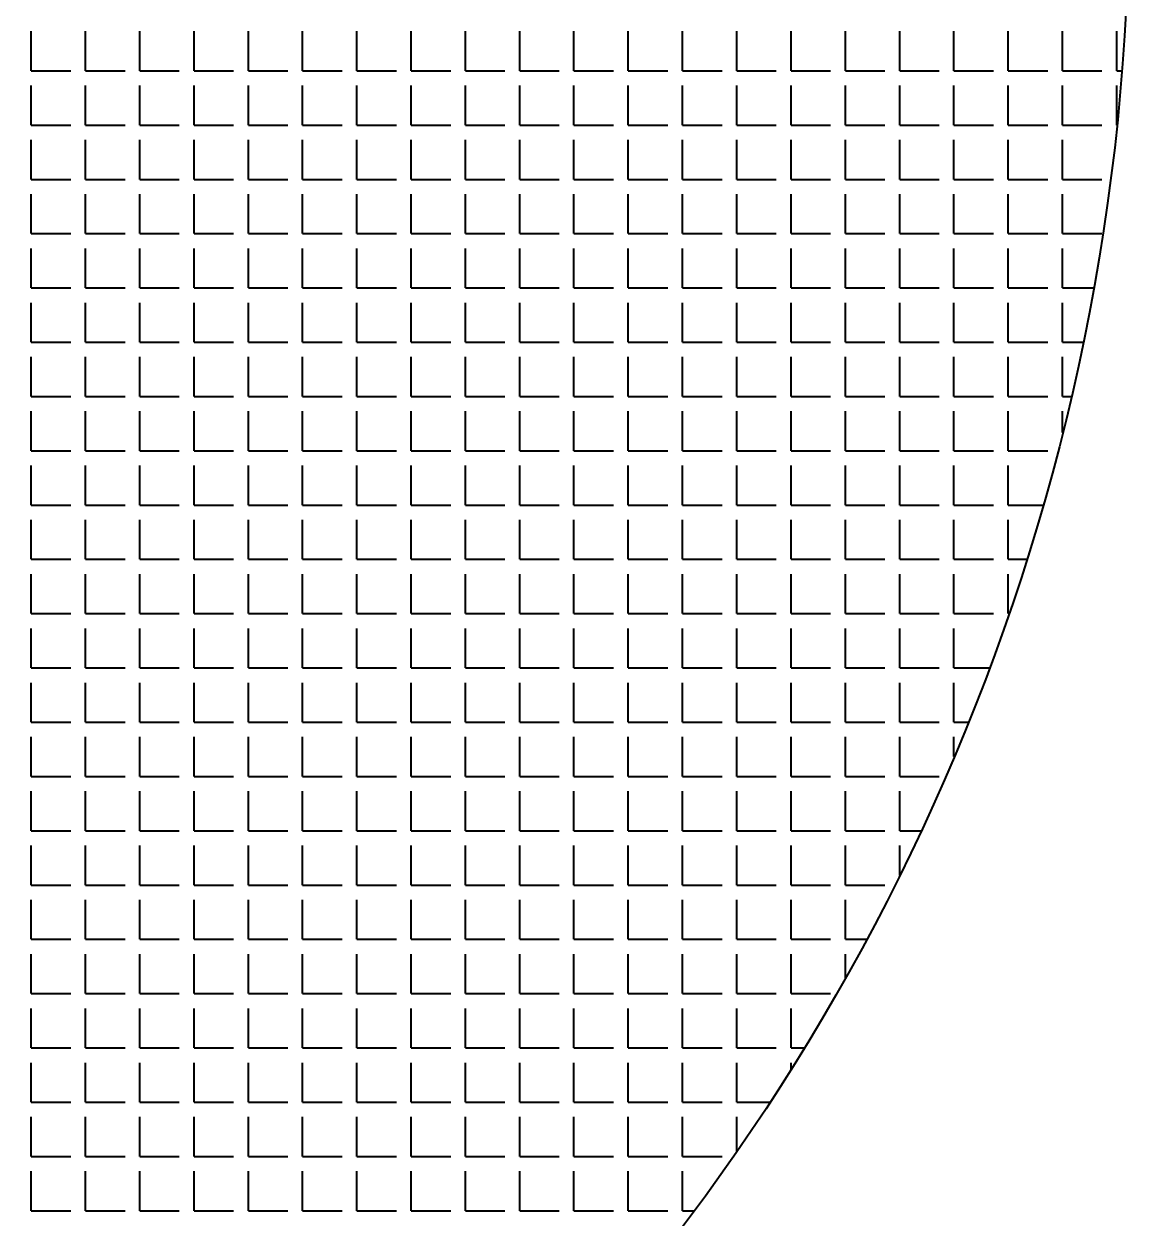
# Model space of a CAD drawing. Header units: millimetres. Extents: x 895788 to 1136524, y -21936 to 400945.
# Drawn here: x 929136.81 to 929153.58, y 271144.01 to 271162.13 of the extents above; entities that cross this region are included whole.
import ezdxf

# ---------------------------------------------------------------- set-up
doc = ezdxf.new("R2010")
doc.units = ezdxf.units.MM
doc.layers.add('GRANIT', color=10, linetype='Continuous', lineweight=30)

msp = doc.modelspace()

# ---------------------------------------------------------------- linework, layer by layer
at = {"layer": 'GRANIT', "color": 0, "linetype": 'Continuous', "lineweight": 40}
for p, q in [((929136.925, 271161.416), (929136.925, 271162.015)), ((929137.749, 271161.416), (929137.749, 271162.015)), ((929138.572, 271161.416), (929138.572, 271162.015)), ((929139.396, 271161.416), (929139.396, 271162.015)), ((929140.219, 271161.416), (929140.219, 271162.015)), ((929141.043, 271161.416), (929141.043, 271162.015)), ((929141.866, 271161.416), (929141.866, 271162.015)), ((929142.69, 271161.416), (929142.69, 271162.015)), ((929143.513, 271161.416), (929143.513, 271162.015)), ((929144.337, 271161.416), (929144.337, 271162.015)), ((929145.16, 271161.416), (929145.16, 271162.015)), ((929145.984, 271161.416), (929145.984, 271162.015)), ((929146.807, 271161.416), (929146.807, 271162.015)), ((929147.631, 271161.416), (929147.631, 271162.015)), ((929148.455, 271161.416), (929148.455, 271162.015)), ((929149.278, 271161.416), (929149.278, 271162.015)), ((929150.102, 271161.416), (929150.102, 271162.015)), ((929150.925, 271161.416), (929150.925, 271162.015)), ((929151.749, 271161.416), (929151.749, 271162.015)), ((929152.572, 271161.416), (929152.572, 271162.015)), ((929153.396, 271161.416), (929153.396, 271162.015)), ((929136.925, 271161.416), (929137.524, 271161.416)), ((929137.749, 271161.416), (929138.348, 271161.416)), ((929138.572, 271161.416), (929139.171, 271161.416)), ((929139.396, 271161.416), (929139.995, 271161.416)), ((929140.219, 271161.416), (929140.818, 271161.416)), ((929141.043, 271161.416), (929141.642, 271161.416)), ((929141.866, 271161.416), (929142.465, 271161.416)), ((929142.69, 271161.416), (929143.289, 271161.416)), ((929143.513, 271161.416), (929144.112, 271161.416)), ((929144.337, 271161.416), (929144.936, 271161.416)), ((929145.16, 271161.416), (929145.759, 271161.416)), ((929145.984, 271161.416), (929146.583, 271161.416)), ((929146.807, 271161.416), (929147.406, 271161.416)), ((929147.631, 271161.416), (929148.23, 271161.416)), ((929148.455, 271161.416), (929149.053, 271161.416)), ((929149.278, 271161.416), (929149.877, 271161.416)), ((929150.102, 271161.416), (929150.701, 271161.416)), ((929150.925, 271161.416), (929151.524, 271161.416)), ((929151.749, 271161.416), (929152.348, 271161.416)), ((929152.572, 271161.416), (929153.171, 271161.416)), ((929153.396, 271161.416), (929153.476, 271161.416)), ((929136.925, 271160.593), (929136.925, 271161.192)), ((929137.749, 271160.593), (929137.749, 271161.192)), ((929138.572, 271160.593), (929138.572, 271161.192)), ((929139.396, 271160.593), (929139.396, 271161.192)), ((929140.219, 271160.593), (929140.219, 271161.192)), ((929141.043, 271160.593), (929141.043, 271161.192)), ((929141.866, 271160.593), (929141.866, 271161.192)), ((929142.69, 271160.593), (929142.69, 271161.192)), ((929143.513, 271160.593), (929143.513, 271161.192)), ((929144.337, 271160.593), (929144.337, 271161.192)), ((929145.16, 271160.593), (929145.16, 271161.192)), ((929145.984, 271160.593), (929145.984, 271161.192)), ((929146.807, 271160.593), (929146.807, 271161.192)), ((929147.631, 271160.593), (929147.631, 271161.192)), ((929148.455, 271160.593), (929148.455, 271161.192)), ((929149.278, 271160.593), (929149.278, 271161.192)), ((929150.102, 271160.593), (929150.102, 271161.192)), ((929150.925, 271160.593), (929150.925, 271161.192)), ((929151.749, 271160.593), (929151.749, 271161.192)), ((929152.572, 271160.593), (929152.572, 271161.192)), ((929153.396, 271160.593), (929153.396, 271161.192)), ((929136.925, 271160.593), (929137.524, 271160.593)), ((929137.749, 271160.593), (929138.348, 271160.593)), ((929138.572, 271160.593), (929139.171, 271160.593)), ((929139.396, 271160.593), (929139.995, 271160.593)), ((929140.219, 271160.593), (929140.818, 271160.593)), ((929141.043, 271160.593), (929141.642, 271160.593)), ((929141.866, 271160.593), (929142.465, 271160.593)), ((929142.69, 271160.593), (929143.289, 271160.593)), ((929143.513, 271160.593), (929144.112, 271160.593)), ((929144.337, 271160.593), (929144.936, 271160.593)), ((929145.16, 271160.593), (929145.759, 271160.593)), ((929145.984, 271160.593), (929146.583, 271160.593)), ((929146.807, 271160.593), (929147.406, 271160.593)), ((929147.631, 271160.593), (929148.23, 271160.593)), ((929148.455, 271160.593), (929149.053, 271160.593)), ((929149.278, 271160.593), (929149.877, 271160.593)), ((929150.102, 271160.593), (929150.701, 271160.593)), ((929150.925, 271160.593), (929151.524, 271160.593)), ((929151.749, 271160.593), (929152.348, 271160.593)), ((929152.572, 271160.593), (929153.171, 271160.593)), ((929153.396, 271160.593), (929153.399, 271160.593)), ((929136.925, 271159.769), (929136.925, 271160.368)), ((929137.749, 271159.769), (929137.749, 271160.368)), ((929138.572, 271159.769), (929138.572, 271160.368)), ((929139.396, 271159.769), (929139.396, 271160.368)), ((929140.219, 271159.769), (929140.219, 271160.368)), ((929141.043, 271159.769), (929141.043, 271160.368)), ((929141.866, 271159.769), (929141.866, 271160.368)), ((929142.69, 271159.769), (929142.69, 271160.368)), ((929143.513, 271159.769), (929143.513, 271160.368)), ((929144.337, 271159.769), (929144.337, 271160.368)), ((929145.16, 271159.769), (929145.16, 271160.368)), ((929145.984, 271159.769), (929145.984, 271160.368)), ((929146.807, 271159.769), (929146.807, 271160.368)), ((929147.631, 271159.769), (929147.631, 271160.368)), ((929148.455, 271159.769), (929148.455, 271160.368)), ((929149.278, 271159.769), (929149.278, 271160.368)), ((929150.102, 271159.769), (929150.102, 271160.368)), ((929150.925, 271159.769), (929150.925, 271160.368)), ((929151.749, 271159.769), (929151.749, 271160.368)), ((929152.572, 271159.769), (929152.572, 271160.368)), ((929136.925, 271159.769), (929137.524, 271159.769)), ((929137.749, 271159.769), (929138.348, 271159.769)), ((929138.572, 271159.769), (929139.171, 271159.769)), ((929139.396, 271159.769), (929139.995, 271159.769)), ((929140.219, 271159.769), (929140.818, 271159.769)), ((929141.043, 271159.769), (929141.642, 271159.769)), ((929141.866, 271159.769), (929142.465, 271159.769)), ((929142.69, 271159.769), (929143.289, 271159.769)), ((929143.513, 271159.769), (929144.112, 271159.769)), ((929144.337, 271159.769), (929144.936, 271159.769)), ((929145.16, 271159.769), (929145.759, 271159.769)), ((929145.984, 271159.769), (929146.583, 271159.769)), ((929146.807, 271159.769), (929147.406, 271159.769)), ((929147.631, 271159.769), (929148.23, 271159.769)), ((929148.455, 271159.769), (929149.053, 271159.769)), ((929149.278, 271159.769), (929149.877, 271159.769)), ((929150.102, 271159.769), (929150.701, 271159.769)), ((929150.925, 271159.769), (929151.524, 271159.769)), ((929151.749, 271159.769), (929152.348, 271159.769)), ((929152.572, 271159.769), (929153.171, 271159.769)), ((929136.925, 271158.946), (929136.925, 271159.545)), ((929137.749, 271158.946), (929137.749, 271159.545)), ((929138.572, 271158.946), (929138.572, 271159.545)), ((929139.396, 271158.946), (929139.396, 271159.545)), ((929140.219, 271158.946), (929140.219, 271159.545)), ((929141.043, 271158.946), (929141.043, 271159.545)), ((929141.866, 271158.946), (929141.866, 271159.545)), ((929142.69, 271158.946), (929142.69, 271159.545)), ((929143.513, 271158.946), (929143.513, 271159.545)), ((929144.337, 271158.946), (929144.337, 271159.545)), ((929145.16, 271158.946), (929145.16, 271159.545)), ((929145.984, 271158.946), (929145.984, 271159.545)), ((929146.807, 271158.946), (929146.807, 271159.545)), ((929147.631, 271158.946), (929147.631, 271159.545)), ((929148.455, 271158.946), (929148.455, 271159.545)), ((929149.278, 271158.946), (929149.278, 271159.545)), ((929150.102, 271158.946), (929150.102, 271159.545)), ((929150.925, 271158.946), (929150.925, 271159.545)), ((929151.749, 271158.946), (929151.749, 271159.545)), ((929152.572, 271158.946), (929152.572, 271159.545)), ((929136.925, 271158.946), (929137.524, 271158.946)), ((929137.749, 271158.946), (929138.348, 271158.946)), ((929138.572, 271158.946), (929139.171, 271158.946)), ((929139.396, 271158.946), (929139.995, 271158.946)), ((929140.219, 271158.946), (929140.818, 271158.946)), ((929141.043, 271158.946), (929141.642, 271158.946)), ((929141.866, 271158.946), (929142.465, 271158.946)), ((929142.69, 271158.946), (929143.289, 271158.946)), ((929143.513, 271158.946), (929144.112, 271158.946)), ((929144.337, 271158.946), (929144.936, 271158.946)), ((929145.16, 271158.946), (929145.759, 271158.946)), ((929145.984, 271158.946), (929146.583, 271158.946)), ((929146.807, 271158.946), (929147.406, 271158.946)), ((929147.631, 271158.946), (929148.23, 271158.946)), ((929148.455, 271158.946), (929149.053, 271158.946)), ((929149.278, 271158.946), (929149.877, 271158.946)), ((929150.102, 271158.946), (929150.701, 271158.946)), ((929150.925, 271158.946), (929151.524, 271158.946)), ((929151.749, 271158.946), (929152.348, 271158.946)), ((929152.572, 271158.946), (929153.171, 271158.946)), ((929136.925, 271158.122), (929136.925, 271158.721)), ((929137.749, 271158.122), (929137.749, 271158.721)), ((929138.572, 271158.122), (929138.572, 271158.721)), ((929139.396, 271158.122), (929139.396, 271158.721)), ((929140.219, 271158.122), (929140.219, 271158.721)), ((929141.043, 271158.122), (929141.043, 271158.721)), ((929141.866, 271158.122), (929141.866, 271158.721)), ((929142.69, 271158.122), (929142.69, 271158.721)), ((929143.513, 271158.122), (929143.513, 271158.721)), ((929144.337, 271158.122), (929144.337, 271158.721)), ((929145.16, 271158.122), (929145.16, 271158.721)), ((929145.984, 271158.122), (929145.984, 271158.721)), ((929146.807, 271158.122), (929146.807, 271158.721)), ((929147.631, 271158.122), (929147.631, 271158.721)), ((929148.455, 271158.122), (929148.455, 271158.721)), ((929149.278, 271158.122), (929149.278, 271158.721)), ((929150.102, 271158.122), (929150.102, 271158.721)), ((929150.925, 271158.122), (929150.925, 271158.721)), ((929151.749, 271158.122), (929151.749, 271158.721)), ((929152.572, 271158.122), (929152.572, 271158.721)), ((929136.925, 271158.122), (929137.524, 271158.122)), ((929137.749, 271158.122), (929138.348, 271158.122)), ((929138.572, 271158.122), (929139.171, 271158.122)), ((929139.396, 271158.122), (929139.995, 271158.122)), ((929140.219, 271158.122), (929140.818, 271158.122)), ((929141.043, 271158.122), (929141.642, 271158.122)), ((929141.866, 271158.122), (929142.465, 271158.122)), ((929142.69, 271158.122), (929143.289, 271158.122)), ((929143.513, 271158.122), (929144.112, 271158.122)), ((929144.337, 271158.122), (929144.936, 271158.122)), ((929145.16, 271158.122), (929145.759, 271158.122)), ((929145.984, 271158.122), (929146.583, 271158.122)), ((929146.807, 271158.122), (929147.406, 271158.122)), ((929147.631, 271158.122), (929148.23, 271158.122)), ((929148.455, 271158.122), (929149.053, 271158.122)), ((929149.278, 271158.122), (929149.877, 271158.122)), ((929150.102, 271158.122), (929150.701, 271158.122)), ((929150.925, 271158.122), (929151.524, 271158.122)), ((929151.749, 271158.122), (929152.348, 271158.122)), ((929152.572, 271158.122), (929153.046, 271158.122)), ((929136.925, 271157.299), (929136.925, 271157.898)), ((929137.749, 271157.299), (929137.749, 271157.898)), ((929138.572, 271157.299), (929138.572, 271157.898)), ((929139.396, 271157.299), (929139.396, 271157.898)), ((929140.219, 271157.299), (929140.219, 271157.898)), ((929141.043, 271157.299), (929141.043, 271157.898)), ((929141.866, 271157.299), (929141.866, 271157.898)), ((929142.69, 271157.299), (929142.69, 271157.898)), ((929143.513, 271157.299), (929143.513, 271157.898)), ((929144.337, 271157.299), (929144.337, 271157.898)), ((929145.16, 271157.299), (929145.16, 271157.898)), ((929145.984, 271157.299), (929145.984, 271157.898)), ((929146.807, 271157.299), (929146.807, 271157.898)), ((929147.631, 271157.299), (929147.631, 271157.898)), ((929148.455, 271157.299), (929148.455, 271157.898)), ((929149.278, 271157.299), (929149.278, 271157.898)), ((929150.102, 271157.299), (929150.102, 271157.898)), ((929150.925, 271157.299), (929150.925, 271157.898)), ((929151.749, 271157.299), (929151.749, 271157.898)), ((929152.572, 271157.299), (929152.572, 271157.898)), ((929136.925, 271157.299), (929137.524, 271157.299)), ((929137.749, 271157.299), (929138.348, 271157.299)), ((929138.572, 271157.299), (929139.171, 271157.299)), ((929139.396, 271157.299), (929139.995, 271157.299)), ((929140.219, 271157.299), (929140.818, 271157.299)), ((929141.043, 271157.299), (929141.642, 271157.299)), ((929141.866, 271157.299), (929142.465, 271157.299)), ((929142.69, 271157.299), (929143.289, 271157.299)), ((929143.513, 271157.299), (929144.112, 271157.299)), ((929144.337, 271157.299), (929144.936, 271157.299)), ((929145.16, 271157.299), (929145.759, 271157.299)), ((929145.984, 271157.299), (929146.583, 271157.299)), ((929146.807, 271157.299), (929147.406, 271157.299)), ((929147.631, 271157.299), (929148.23, 271157.299)), ((929148.455, 271157.299), (929149.053, 271157.299)), ((929149.278, 271157.299), (929149.877, 271157.299)), ((929150.102, 271157.299), (929150.701, 271157.299)), ((929150.925, 271157.299), (929151.524, 271157.299)), ((929151.749, 271157.299), (929152.348, 271157.299)), ((929152.572, 271157.299), (929152.886, 271157.299)), ((929136.925, 271156.475), (929136.925, 271157.074)), ((929137.749, 271156.475), (929137.749, 271157.074)), ((929138.572, 271156.475), (929138.572, 271157.074)), ((929139.396, 271156.475), (929139.396, 271157.074)), ((929140.219, 271156.475), (929140.219, 271157.074)), ((929141.043, 271156.475), (929141.043, 271157.074)), ((929141.866, 271156.475), (929141.866, 271157.074)), ((929142.69, 271156.475), (929142.69, 271157.074)), ((929143.513, 271156.475), (929143.513, 271157.074)), ((929144.337, 271156.475), (929144.337, 271157.074)), ((929145.16, 271156.475), (929145.16, 271157.074)), ((929145.984, 271156.475), (929145.984, 271157.074)), ((929146.807, 271156.475), (929146.807, 271157.074)), ((929147.631, 271156.475), (929147.631, 271157.074)), ((929148.455, 271156.475), (929148.455, 271157.074)), ((929149.278, 271156.475), (929149.278, 271157.074)), ((929150.102, 271156.475), (929150.102, 271157.074)), ((929150.925, 271156.475), (929150.925, 271157.074)), ((929151.749, 271156.475), (929151.749, 271157.074)), ((929152.572, 271156.475), (929152.572, 271157.074)), ((929136.925, 271156.475), (929137.524, 271156.475)), ((929137.749, 271156.475), (929138.348, 271156.475)), ((929138.572, 271156.475), (929139.171, 271156.475)), ((929139.396, 271156.475), (929139.995, 271156.475)), ((929140.219, 271156.475), (929140.818, 271156.475)), ((929141.043, 271156.475), (929141.642, 271156.475)), ((929141.866, 271156.475), (929142.465, 271156.475)), ((929142.69, 271156.475), (929143.289, 271156.475)), ((929143.513, 271156.475), (929144.112, 271156.475)), ((929144.337, 271156.475), (929144.936, 271156.475)), ((929145.16, 271156.475), (929145.759, 271156.475)), ((929145.984, 271156.475), (929146.583, 271156.475)), ((929146.807, 271156.475), (929147.406, 271156.475)), ((929147.631, 271156.475), (929148.23, 271156.475)), ((929148.455, 271156.475), (929149.053, 271156.475)), ((929149.278, 271156.475), (929149.877, 271156.475)), ((929150.102, 271156.475), (929150.701, 271156.475)), ((929150.925, 271156.475), (929151.524, 271156.475)), ((929151.749, 271156.475), (929152.348, 271156.475)), ((929152.572, 271156.475), (929152.705, 271156.475)), ((929136.925, 271155.652), (929136.925, 271156.251)), ((929137.749, 271155.652), (929137.749, 271156.251)), ((929138.572, 271155.652), (929138.572, 271156.251)), ((929139.396, 271155.652), (929139.396, 271156.251)), ((929140.219, 271155.652), (929140.219, 271156.251)), ((929141.043, 271155.652), (929141.043, 271156.251)), ((929141.866, 271155.652), (929141.866, 271156.251)), ((929142.69, 271155.652), (929142.69, 271156.251)), ((929143.513, 271155.652), (929143.513, 271156.251)), ((929144.337, 271155.652), (929144.337, 271156.251)), ((929145.16, 271155.652), (929145.16, 271156.251)), ((929145.984, 271155.652), (929145.984, 271156.251)), ((929146.807, 271155.652), (929146.807, 271156.251)), ((929147.631, 271155.652), (929147.631, 271156.251)), ((929148.455, 271155.652), (929148.455, 271156.251)), ((929149.278, 271155.652), (929149.278, 271156.251)), ((929150.102, 271155.652), (929150.102, 271156.251)), ((929150.925, 271155.652), (929150.925, 271156.251)), ((929151.749, 271155.652), (929151.749, 271156.251)), ((929152.572, 271155.926), (929152.572, 271156.251)), ((929136.925, 271155.652), (929137.524, 271155.652)), ((929137.749, 271155.652), (929138.348, 271155.652)), ((929138.572, 271155.652), (929139.171, 271155.652)), ((929139.396, 271155.652), (929139.995, 271155.652)), ((929140.219, 271155.652), (929140.818, 271155.652)), ((929141.043, 271155.652), (929141.642, 271155.652)), ((929141.866, 271155.652), (929142.465, 271155.652)), ((929142.69, 271155.652), (929143.289, 271155.652)), ((929143.513, 271155.652), (929144.112, 271155.652)), ((929144.337, 271155.652), (929144.936, 271155.652)), ((929145.16, 271155.652), (929145.759, 271155.652)), ((929145.984, 271155.652), (929146.583, 271155.652)), ((929146.807, 271155.652), (929147.406, 271155.652)), ((929147.631, 271155.652), (929148.23, 271155.652)), ((929148.455, 271155.652), (929149.053, 271155.652)), ((929149.278, 271155.652), (929149.877, 271155.652)), ((929150.102, 271155.652), (929150.701, 271155.652)), ((929150.925, 271155.652), (929151.524, 271155.652)), ((929151.749, 271155.652), (929152.348, 271155.652)), ((929136.925, 271154.828), (929136.925, 271155.427)), ((929137.749, 271154.828), (929137.749, 271155.427)), ((929138.572, 271154.828), (929138.572, 271155.427)), ((929139.396, 271154.828), (929139.396, 271155.427)), ((929140.219, 271154.828), (929140.219, 271155.427)), ((929141.043, 271154.828), (929141.043, 271155.427)), ((929141.866, 271154.828), (929141.866, 271155.427)), ((929142.69, 271154.828), (929142.69, 271155.427)), ((929143.513, 271154.828), (929143.513, 271155.427)), ((929144.337, 271154.828), (929144.337, 271155.427)), ((929145.16, 271154.828), (929145.16, 271155.427)), ((929145.984, 271154.828), (929145.984, 271155.427)), ((929146.807, 271154.828), (929146.807, 271155.427)), ((929147.631, 271154.828), (929147.631, 271155.427)), ((929148.455, 271154.828), (929148.455, 271155.427)), ((929149.278, 271154.828), (929149.278, 271155.427)), ((929150.102, 271154.828), (929150.102, 271155.427)), ((929150.925, 271154.828), (929150.925, 271155.427)), ((929151.749, 271154.828), (929151.749, 271155.427)), ((929136.925, 271154.828), (929137.524, 271154.828)), ((929137.749, 271154.828), (929138.348, 271154.828)), ((929138.572, 271154.828), (929139.171, 271154.828)), ((929139.396, 271154.828), (929139.995, 271154.828)), ((929140.219, 271154.828), (929140.818, 271154.828)), ((929141.043, 271154.828), (929141.642, 271154.828)), ((929141.866, 271154.828), (929142.465, 271154.828)), ((929142.69, 271154.828), (929143.289, 271154.828)), ((929143.513, 271154.828), (929144.112, 271154.828)), ((929144.337, 271154.828), (929144.936, 271154.828)), ((929145.16, 271154.828), (929145.759, 271154.828)), ((929145.984, 271154.828), (929146.583, 271154.828)), ((929146.807, 271154.828), (929147.406, 271154.828)), ((929147.631, 271154.828), (929148.23, 271154.828)), ((929148.455, 271154.828), (929149.053, 271154.828)), ((929149.278, 271154.828), (929149.877, 271154.828)), ((929150.102, 271154.828), (929150.701, 271154.828)), ((929150.925, 271154.828), (929151.524, 271154.828)), ((929151.749, 271154.828), (929152.277, 271154.828)), ((929136.925, 271154.005), (929136.925, 271154.604)), ((929137.749, 271154.005), (929137.749, 271154.604)), ((929138.572, 271154.005), (929138.572, 271154.604)), ((929139.396, 271154.005), (929139.396, 271154.604)), ((929140.219, 271154.005), (929140.219, 271154.604)), ((929141.043, 271154.005), (929141.043, 271154.604)), ((929141.866, 271154.005), (929141.866, 271154.604)), ((929142.69, 271154.005), (929142.69, 271154.604)), ((929143.513, 271154.005), (929143.513, 271154.604)), ((929144.337, 271154.005), (929144.337, 271154.604)), ((929145.16, 271154.005), (929145.16, 271154.604)), ((929145.984, 271154.005), (929145.984, 271154.604)), ((929146.807, 271154.005), (929146.807, 271154.604)), ((929147.631, 271154.005), (929147.631, 271154.604)), ((929148.455, 271154.005), (929148.455, 271154.604)), ((929149.278, 271154.005), (929149.278, 271154.604)), ((929150.102, 271154.005), (929150.102, 271154.604)), ((929150.925, 271154.005), (929150.925, 271154.604)), ((929151.749, 271154.005), (929151.749, 271154.604)), ((929136.925, 271154.005), (929137.524, 271154.005)), ((929137.749, 271154.005), (929138.348, 271154.005)), ((929138.572, 271154.005), (929139.171, 271154.005)), ((929139.396, 271154.005), (929139.995, 271154.005)), ((929140.219, 271154.005), (929140.818, 271154.005)), ((929141.043, 271154.005), (929141.642, 271154.005)), ((929141.866, 271154.005), (929142.465, 271154.005)), ((929142.69, 271154.005), (929143.289, 271154.005)), ((929143.513, 271154.005), (929144.112, 271154.005)), ((929144.337, 271154.005), (929144.936, 271154.005)), ((929145.16, 271154.005), (929145.759, 271154.005)), ((929145.984, 271154.005), (929146.583, 271154.005)), ((929146.807, 271154.005), (929147.406, 271154.005)), ((929147.631, 271154.005), (929148.23, 271154.005)), ((929148.455, 271154.005), (929149.053, 271154.005)), ((929149.278, 271154.005), (929149.877, 271154.005)), ((929150.102, 271154.005), (929150.701, 271154.005)), ((929150.925, 271154.005), (929151.524, 271154.005)), ((929151.749, 271154.005), (929152.028, 271154.005)), ((929136.925, 271153.181), (929136.925, 271153.78)), ((929137.749, 271153.181), (929137.749, 271153.78)), ((929138.572, 271153.181), (929138.572, 271153.78)), ((929139.396, 271153.181), (929139.396, 271153.78)), ((929140.219, 271153.181), (929140.219, 271153.78)), ((929141.043, 271153.181), (929141.043, 271153.78)), ((929141.866, 271153.181), (929141.866, 271153.78)), ((929142.69, 271153.181), (929142.69, 271153.78)), ((929143.513, 271153.181), (929143.513, 271153.78)), ((929144.337, 271153.181), (929144.337, 271153.78)), ((929145.16, 271153.181), (929145.16, 271153.78)), ((929145.984, 271153.181), (929145.984, 271153.78)), ((929146.807, 271153.181), (929146.807, 271153.78)), ((929147.631, 271153.181), (929147.631, 271153.78)), ((929148.455, 271153.181), (929148.455, 271153.78)), ((929149.278, 271153.181), (929149.278, 271153.78)), ((929150.102, 271153.181), (929150.102, 271153.78)), ((929150.925, 271153.181), (929150.925, 271153.78)), ((929151.749, 271153.181), (929151.749, 271153.78)), ((929136.925, 271153.181), (929137.524, 271153.181)), ((929137.749, 271153.181), (929138.348, 271153.181)), ((929138.572, 271153.181), (929139.171, 271153.181)), ((929139.396, 271153.181), (929139.995, 271153.181)), ((929140.219, 271153.181), (929140.818, 271153.181)), ((929141.043, 271153.181), (929141.642, 271153.181)), ((929141.866, 271153.181), (929142.465, 271153.181)), ((929142.69, 271153.181), (929143.289, 271153.181)), ((929143.513, 271153.181), (929144.112, 271153.181)), ((929144.337, 271153.181), (929144.936, 271153.181)), ((929145.16, 271153.181), (929145.759, 271153.181)), ((929145.984, 271153.181), (929146.583, 271153.181)), ((929146.807, 271153.181), (929147.406, 271153.181)), ((929147.631, 271153.181), (929148.23, 271153.181)), ((929148.455, 271153.181), (929149.053, 271153.181)), ((929149.278, 271153.181), (929149.877, 271153.181)), ((929150.102, 271153.181), (929150.701, 271153.181)), ((929150.925, 271153.181), (929151.524, 271153.181)), ((929151.749, 271153.181), (929151.757, 271153.181)), ((929136.925, 271152.358), (929136.925, 271152.956)), ((929137.749, 271152.358), (929137.749, 271152.956)), ((929138.572, 271152.358), (929138.572, 271152.956)), ((929139.396, 271152.358), (929139.396, 271152.956)), ((929140.219, 271152.358), (929140.219, 271152.956)), ((929141.043, 271152.358), (929141.043, 271152.956)), ((929141.866, 271152.358), (929141.866, 271152.956)), ((929142.69, 271152.358), (929142.69, 271152.956)), ((929143.513, 271152.358), (929143.513, 271152.956)), ((929144.337, 271152.358), (929144.337, 271152.956)), ((929145.16, 271152.358), (929145.16, 271152.956)), ((929145.984, 271152.358), (929145.984, 271152.956)), ((929146.807, 271152.358), (929146.807, 271152.956)), ((929147.631, 271152.358), (929147.631, 271152.956)), ((929148.455, 271152.358), (929148.455, 271152.956)), ((929149.278, 271152.358), (929149.278, 271152.956)), ((929150.102, 271152.358), (929150.102, 271152.956)), ((929150.925, 271152.358), (929150.925, 271152.956)), ((929136.925, 271152.358), (929137.524, 271152.358)), ((929137.749, 271152.358), (929138.348, 271152.358)), ((929138.572, 271152.358), (929139.171, 271152.358)), ((929139.396, 271152.358), (929139.995, 271152.358)), ((929140.219, 271152.358), (929140.818, 271152.358)), ((929141.043, 271152.358), (929141.642, 271152.358)), ((929141.866, 271152.358), (929142.465, 271152.358)), ((929142.69, 271152.358), (929143.289, 271152.358)), ((929143.513, 271152.358), (929144.112, 271152.358)), ((929144.337, 271152.358), (929144.936, 271152.358)), ((929145.16, 271152.358), (929145.759, 271152.358)), ((929145.984, 271152.358), (929146.583, 271152.358)), ((929146.807, 271152.358), (929147.406, 271152.358)), ((929147.631, 271152.358), (929148.23, 271152.358)), ((929148.455, 271152.358), (929149.053, 271152.358)), ((929149.278, 271152.358), (929149.877, 271152.358)), ((929150.102, 271152.358), (929150.701, 271152.358)), ((929150.925, 271152.358), (929151.461, 271152.358)), ((929136.925, 271151.534), (929136.925, 271152.133)), ((929137.749, 271151.534), (929137.749, 271152.133)), ((929138.572, 271151.534), (929138.572, 271152.133)), ((929139.396, 271151.534), (929139.396, 271152.133)), ((929140.219, 271151.534), (929140.219, 271152.133)), ((929141.043, 271151.534), (929141.043, 271152.133)), ((929141.866, 271151.534), (929141.866, 271152.133)), ((929142.69, 271151.534), (929142.69, 271152.133)), ((929143.513, 271151.534), (929143.513, 271152.133)), ((929144.337, 271151.534), (929144.337, 271152.133)), ((929145.16, 271151.534), (929145.16, 271152.133)), ((929145.984, 271151.534), (929145.984, 271152.133)), ((929146.807, 271151.534), (929146.807, 271152.133)), ((929147.631, 271151.534), (929147.631, 271152.133)), ((929148.455, 271151.534), (929148.455, 271152.133)), ((929149.278, 271151.534), (929149.278, 271152.133)), ((929150.102, 271151.534), (929150.102, 271152.133)), ((929150.925, 271151.534), (929150.925, 271152.133)), ((929136.925, 271151.534), (929137.524, 271151.534)), ((929137.749, 271151.534), (929138.348, 271151.534)), ((929138.572, 271151.534), (929139.171, 271151.534)), ((929139.396, 271151.534), (929139.995, 271151.534)), ((929140.219, 271151.534), (929140.818, 271151.534)), ((929141.043, 271151.534), (929141.642, 271151.534)), ((929141.866, 271151.534), (929142.465, 271151.534)), ((929142.69, 271151.534), (929143.289, 271151.534)), ((929143.513, 271151.534), (929144.112, 271151.534)), ((929144.337, 271151.534), (929144.936, 271151.534)), ((929145.16, 271151.534), (929145.759, 271151.534)), ((929145.984, 271151.534), (929146.583, 271151.534)), ((929146.807, 271151.534), (929147.406, 271151.534)), ((929147.631, 271151.534), (929148.23, 271151.534)), ((929148.455, 271151.534), (929149.053, 271151.534)), ((929149.278, 271151.534), (929149.877, 271151.534)), ((929150.102, 271151.534), (929150.701, 271151.534)), ((929150.925, 271151.534), (929151.142, 271151.534)), ((929136.925, 271150.71), (929136.925, 271151.309)), ((929137.749, 271150.71), (929137.749, 271151.309)), ((929138.572, 271150.71), (929138.572, 271151.309)), ((929139.396, 271150.71), (929139.396, 271151.309)), ((929140.219, 271150.71), (929140.219, 271151.309)), ((929141.043, 271150.71), (929141.043, 271151.309)), ((929141.866, 271150.71), (929141.866, 271151.309)), ((929142.69, 271150.71), (929142.69, 271151.309)), ((929143.513, 271150.71), (929143.513, 271151.309)), ((929144.337, 271150.71), (929144.337, 271151.309)), ((929145.16, 271150.71), (929145.16, 271151.309)), ((929145.984, 271150.71), (929145.984, 271151.309)), ((929146.807, 271150.71), (929146.807, 271151.309)), ((929147.631, 271150.71), (929147.631, 271151.309)), ((929148.455, 271150.71), (929148.455, 271151.309)), ((929149.278, 271150.71), (929149.278, 271151.309)), ((929150.102, 271150.71), (929150.102, 271151.309)), ((929150.925, 271151.011), (929150.925, 271151.309)), ((929136.925, 271150.71), (929137.524, 271150.71)), ((929137.749, 271150.71), (929138.348, 271150.71)), ((929138.572, 271150.71), (929139.171, 271150.71)), ((929139.396, 271150.71), (929139.995, 271150.71)), ((929140.219, 271150.71), (929140.818, 271150.71)), ((929141.043, 271150.71), (929141.642, 271150.71)), ((929141.866, 271150.71), (929142.465, 271150.71)), ((929142.69, 271150.71), (929143.289, 271150.71)), ((929143.513, 271150.71), (929144.112, 271150.71)), ((929144.337, 271150.71), (929144.936, 271150.71)), ((929145.16, 271150.71), (929145.759, 271150.71)), ((929145.984, 271150.71), (929146.583, 271150.71)), ((929146.807, 271150.71), (929147.406, 271150.71)), ((929147.631, 271150.71), (929148.23, 271150.71)), ((929148.455, 271150.71), (929149.053, 271150.71)), ((929149.278, 271150.71), (929149.877, 271150.71)), ((929150.102, 271150.71), (929150.701, 271150.71)), ((929136.925, 271149.887), (929136.925, 271150.486)), ((929137.749, 271149.887), (929137.749, 271150.486)), ((929138.572, 271149.887), (929138.572, 271150.486)), ((929139.396, 271149.887), (929139.396, 271150.486)), ((929140.219, 271149.887), (929140.219, 271150.486)), ((929141.043, 271149.887), (929141.043, 271150.486)), ((929141.866, 271149.887), (929141.866, 271150.486)), ((929142.69, 271149.887), (929142.69, 271150.486)), ((929143.513, 271149.887), (929143.513, 271150.486)), ((929144.337, 271149.887), (929144.337, 271150.486)), ((929145.16, 271149.887), (929145.16, 271150.486)), ((929145.984, 271149.887), (929145.984, 271150.486)), ((929146.807, 271149.887), (929146.807, 271150.486)), ((929147.631, 271149.887), (929147.631, 271150.486)), ((929148.455, 271149.887), (929148.455, 271150.486)), ((929149.278, 271149.887), (929149.278, 271150.486)), ((929150.102, 271149.887), (929150.102, 271150.486)), ((929136.925, 271149.887), (929137.524, 271149.887)), ((929137.749, 271149.887), (929138.348, 271149.887)), ((929138.572, 271149.887), (929139.171, 271149.887)), ((929139.396, 271149.887), (929139.995, 271149.887)), ((929140.219, 271149.887), (929140.818, 271149.887)), ((929141.043, 271149.887), (929141.642, 271149.887)), ((929141.866, 271149.887), (929142.465, 271149.887)), ((929142.69, 271149.887), (929143.289, 271149.887)), ((929143.513, 271149.887), (929144.112, 271149.887)), ((929144.337, 271149.887), (929144.936, 271149.887)), ((929145.16, 271149.887), (929145.759, 271149.887)), ((929145.984, 271149.887), (929146.583, 271149.887)), ((929146.807, 271149.887), (929147.406, 271149.887)), ((929147.631, 271149.887), (929148.23, 271149.887)), ((929148.455, 271149.887), (929149.053, 271149.887)), ((929149.278, 271149.887), (929149.877, 271149.887)), ((929150.102, 271149.887), (929150.425, 271149.887)), ((929136.925, 271149.063), (929136.925, 271149.662)), ((929137.749, 271149.063), (929137.749, 271149.662)), ((929138.572, 271149.063), (929138.572, 271149.662)), ((929139.396, 271149.063), (929139.396, 271149.662)), ((929140.219, 271149.063), (929140.219, 271149.662)), ((929141.043, 271149.063), (929141.043, 271149.662)), ((929141.866, 271149.063), (929141.866, 271149.662)), ((929142.69, 271149.063), (929142.69, 271149.662)), ((929143.513, 271149.063), (929143.513, 271149.662)), ((929144.337, 271149.063), (929144.337, 271149.662)), ((929145.16, 271149.063), (929145.16, 271149.662)), ((929145.984, 271149.063), (929145.984, 271149.662)), ((929146.807, 271149.063), (929146.807, 271149.662)), ((929147.631, 271149.063), (929147.631, 271149.662)), ((929148.455, 271149.063), (929148.455, 271149.662)), ((929149.278, 271149.063), (929149.278, 271149.662)), ((929150.102, 271149.215), (929150.102, 271149.662)), ((929136.925, 271149.063), (929137.524, 271149.063)), ((929137.749, 271149.063), (929138.348, 271149.063)), ((929138.572, 271149.063), (929139.171, 271149.063)), ((929139.396, 271149.063), (929139.995, 271149.063)), ((929140.219, 271149.063), (929140.818, 271149.063)), ((929141.043, 271149.063), (929141.642, 271149.063)), ((929141.866, 271149.063), (929142.465, 271149.063)), ((929142.69, 271149.063), (929143.289, 271149.063)), ((929143.513, 271149.063), (929144.112, 271149.063)), ((929144.337, 271149.063), (929144.936, 271149.063)), ((929145.16, 271149.063), (929145.759, 271149.063)), ((929145.984, 271149.063), (929146.583, 271149.063)), ((929146.807, 271149.063), (929147.406, 271149.063)), ((929147.631, 271149.063), (929148.23, 271149.063)), ((929148.455, 271149.063), (929149.053, 271149.063)), ((929149.278, 271149.063), (929149.877, 271149.063)), ((929136.925, 271148.24), (929136.925, 271148.839)), ((929137.749, 271148.24), (929137.749, 271148.839)), ((929138.572, 271148.24), (929138.572, 271148.839)), ((929139.396, 271148.24), (929139.396, 271148.839)), ((929140.219, 271148.24), (929140.219, 271148.839)), ((929141.043, 271148.24), (929141.043, 271148.839)), ((929141.866, 271148.24), (929141.866, 271148.839)), ((929142.69, 271148.24), (929142.69, 271148.839)), ((929143.513, 271148.24), (929143.513, 271148.839)), ((929144.337, 271148.24), (929144.337, 271148.839)), ((929145.16, 271148.24), (929145.16, 271148.839)), ((929145.984, 271148.24), (929145.984, 271148.839)), ((929146.807, 271148.24), (929146.807, 271148.839)), ((929147.631, 271148.24), (929147.631, 271148.839)), ((929148.455, 271148.24), (929148.455, 271148.839)), ((929149.278, 271148.24), (929149.278, 271148.839)), ((929136.925, 271148.24), (929137.524, 271148.24)), ((929137.749, 271148.24), (929138.348, 271148.24)), ((929138.572, 271148.24), (929139.171, 271148.24)), ((929139.396, 271148.24), (929139.995, 271148.24)), ((929140.219, 271148.24), (929140.818, 271148.24)), ((929141.043, 271148.24), (929141.642, 271148.24)), ((929141.866, 271148.24), (929142.465, 271148.24)), ((929142.69, 271148.24), (929143.289, 271148.24)), ((929143.513, 271148.24), (929144.112, 271148.24)), ((929144.337, 271148.24), (929144.936, 271148.24)), ((929145.16, 271148.24), (929145.759, 271148.24)), ((929145.984, 271148.24), (929146.583, 271148.24)), ((929146.807, 271148.24), (929147.406, 271148.24)), ((929147.631, 271148.24), (929148.23, 271148.24)), ((929148.455, 271148.24), (929149.053, 271148.24)), ((929149.278, 271148.24), (929149.599, 271148.24)), ((929136.925, 271147.416), (929136.925, 271148.015)), ((929137.749, 271147.416), (929137.749, 271148.015)), ((929138.572, 271147.416), (929138.572, 271148.015)), ((929139.396, 271147.416), (929139.396, 271148.015)), ((929140.219, 271147.416), (929140.219, 271148.015)), ((929141.043, 271147.416), (929141.043, 271148.015)), ((929141.866, 271147.416), (929141.866, 271148.015)), ((929142.69, 271147.416), (929142.69, 271148.015)), ((929143.513, 271147.416), (929143.513, 271148.015)), ((929144.337, 271147.416), (929144.337, 271148.015)), ((929145.16, 271147.416), (929145.16, 271148.015)), ((929145.984, 271147.416), (929145.984, 271148.015)), ((929146.807, 271147.416), (929146.807, 271148.015)), ((929147.631, 271147.416), (929147.631, 271148.015)), ((929148.455, 271147.416), (929148.455, 271148.015)), ((929149.278, 271147.656), (929149.278, 271148.015)), ((929136.925, 271147.416), (929137.524, 271147.416)), ((929137.749, 271147.416), (929138.348, 271147.416)), ((929138.572, 271147.416), (929139.171, 271147.416)), ((929139.396, 271147.416), (929139.995, 271147.416)), ((929140.219, 271147.416), (929140.818, 271147.416)), ((929141.043, 271147.416), (929141.642, 271147.416)), ((929141.866, 271147.416), (929142.465, 271147.416)), ((929142.69, 271147.416), (929143.289, 271147.416)), ((929143.513, 271147.416), (929144.112, 271147.416)), ((929144.337, 271147.416), (929144.936, 271147.416)), ((929145.16, 271147.416), (929145.759, 271147.416)), ((929145.984, 271147.416), (929146.583, 271147.416)), ((929146.807, 271147.416), (929147.406, 271147.416)), ((929147.631, 271147.416), (929148.23, 271147.416)), ((929148.455, 271147.416), (929149.053, 271147.416)), ((929136.925, 271146.593), (929136.925, 271147.192)), ((929137.749, 271146.593), (929137.749, 271147.192)), ((929138.572, 271146.593), (929138.572, 271147.192)), ((929139.396, 271146.593), (929139.396, 271147.192)), ((929140.219, 271146.593), (929140.219, 271147.192)), ((929141.043, 271146.593), (929141.043, 271147.192)), ((929141.866, 271146.593), (929141.866, 271147.192)), ((929142.69, 271146.593), (929142.69, 271147.192)), ((929143.513, 271146.593), (929143.513, 271147.192)), ((929144.337, 271146.593), (929144.337, 271147.192)), ((929145.16, 271146.593), (929145.16, 271147.192)), ((929145.984, 271146.593), (929145.984, 271147.192)), ((929146.807, 271146.593), (929146.807, 271147.192)), ((929147.631, 271146.593), (929147.631, 271147.192)), ((929148.455, 271146.593), (929148.455, 271147.192)), ((929136.925, 271146.593), (929137.524, 271146.593)), ((929137.749, 271146.593), (929138.348, 271146.593)), ((929138.572, 271146.593), (929139.171, 271146.593)), ((929139.396, 271146.593), (929139.995, 271146.593)), ((929140.219, 271146.593), (929140.818, 271146.593)), ((929141.043, 271146.593), (929141.642, 271146.593)), ((929141.866, 271146.593), (929142.465, 271146.593)), ((929142.69, 271146.593), (929143.289, 271146.593)), ((929143.513, 271146.593), (929144.112, 271146.593)), ((929144.337, 271146.593), (929144.936, 271146.593)), ((929145.16, 271146.593), (929145.759, 271146.593)), ((929145.984, 271146.593), (929146.583, 271146.593)), ((929146.807, 271146.593), (929147.406, 271146.593)), ((929147.631, 271146.593), (929148.23, 271146.593)), ((929148.455, 271146.593), (929148.655, 271146.593)), ((929136.925, 271145.769), (929136.925, 271146.368)), ((929137.749, 271145.769), (929137.749, 271146.368)), ((929138.572, 271145.769), (929138.572, 271146.368)), ((929139.396, 271145.769), (929139.396, 271146.368)), ((929140.219, 271145.769), (929140.219, 271146.368)), ((929141.043, 271145.769), (929141.043, 271146.368)), ((929141.866, 271145.769), (929141.866, 271146.368)), ((929142.69, 271145.769), (929142.69, 271146.368)), ((929143.513, 271145.769), (929143.513, 271146.368)), ((929144.337, 271145.769), (929144.337, 271146.368)), ((929145.16, 271145.769), (929145.16, 271146.368)), ((929145.984, 271145.769), (929145.984, 271146.368)), ((929146.807, 271145.769), (929146.807, 271146.368)), ((929147.631, 271145.769), (929147.631, 271146.368)), ((929148.455, 271146.269), (929148.455, 271146.368)), ((929136.925, 271145.769), (929137.524, 271145.769)), ((929137.749, 271145.769), (929138.348, 271145.769)), ((929138.572, 271145.769), (929139.171, 271145.769)), ((929139.396, 271145.769), (929139.995, 271145.769)), ((929140.219, 271145.769), (929140.818, 271145.769)), ((929141.043, 271145.769), (929141.642, 271145.769)), ((929141.866, 271145.769), (929142.465, 271145.769)), ((929142.69, 271145.769), (929143.289, 271145.769)), ((929143.513, 271145.769), (929144.112, 271145.769)), ((929144.337, 271145.769), (929144.936, 271145.769)), ((929145.16, 271145.769), (929145.759, 271145.769)), ((929145.984, 271145.769), (929146.583, 271145.769)), ((929146.807, 271145.769), (929147.406, 271145.769)), ((929147.631, 271145.769), (929148.135, 271145.769)), ((929136.925, 271144.946), (929136.925, 271145.545)), ((929137.749, 271144.946), (929137.749, 271145.545)), ((929138.572, 271144.946), (929138.572, 271145.545)), ((929139.396, 271144.946), (929139.396, 271145.545)), ((929140.219, 271144.946), (929140.219, 271145.545)), ((929141.043, 271144.946), (929141.043, 271145.545)), ((929141.866, 271144.946), (929141.866, 271145.545)), ((929142.69, 271144.946), (929142.69, 271145.545)), ((929143.513, 271144.946), (929143.513, 271145.545)), ((929144.337, 271144.946), (929144.337, 271145.545)), ((929145.16, 271144.946), (929145.16, 271145.545)), ((929145.984, 271144.946), (929145.984, 271145.545)), ((929146.807, 271144.946), (929146.807, 271145.545)), ((929147.631, 271145.019), (929147.631, 271145.545)), ((929136.925, 271144.946), (929137.524, 271144.946)), ((929137.749, 271144.946), (929138.348, 271144.946)), ((929138.572, 271144.946), (929139.171, 271144.946)), ((929139.396, 271144.946), (929139.995, 271144.946)), ((929140.219, 271144.946), (929140.818, 271144.946)), ((929141.043, 271144.946), (929141.642, 271144.946)), ((929141.866, 271144.946), (929142.465, 271144.946)), ((929142.69, 271144.946), (929143.289, 271144.946)), ((929143.513, 271144.946), (929144.112, 271144.946)), ((929144.337, 271144.946), (929144.936, 271144.946)), ((929145.16, 271144.946), (929145.759, 271144.946)), ((929145.984, 271144.946), (929146.583, 271144.946)), ((929146.807, 271144.946), (929147.406, 271144.946)), ((929136.925, 271144.122), (929136.925, 271144.721)), ((929137.749, 271144.122), (929137.749, 271144.721)), ((929138.572, 271144.122), (929138.572, 271144.721)), ((929139.396, 271144.122), (929139.396, 271144.721)), ((929140.219, 271144.122), (929140.219, 271144.721)), ((929141.043, 271144.122), (929141.043, 271144.721)), ((929141.866, 271144.122), (929141.866, 271144.721)), ((929142.69, 271144.122), (929142.69, 271144.721)), ((929143.513, 271144.122), (929143.513, 271144.721)), ((929144.337, 271144.122), (929144.337, 271144.721)), ((929145.16, 271144.122), (929145.16, 271144.721)), ((929145.984, 271144.122), (929145.984, 271144.721)), ((929146.807, 271144.122), (929146.807, 271144.721)), ((929136.925, 271144.122), (929137.524, 271144.122)), ((929137.749, 271144.122), (929138.348, 271144.122)), ((929138.572, 271144.122), (929139.171, 271144.122)), ((929139.396, 271144.122), (929139.995, 271144.122)), ((929140.219, 271144.122), (929140.818, 271144.122)), ((929141.043, 271144.122), (929141.642, 271144.122)), ((929141.866, 271144.122), (929142.465, 271144.122)), ((929142.69, 271144.122), (929143.289, 271144.122)), ((929143.513, 271144.122), (929144.112, 271144.122)), ((929144.337, 271144.122), (929144.936, 271144.122)), ((929145.16, 271144.122), (929145.759, 271144.122)), ((929145.984, 271144.122), (929146.583, 271144.122)), ((929146.807, 271144.122), (929146.99, 271144.122))]:
    msp.add_line(p, q, dxfattribs=at)
at = {"layer": 'GRANIT', "color": 0, "lineweight": 40}
msp.add_circle((929120.012, 271164.103), 33.571, dxfattribs=at)

doc.saveas('drawing.dxf')
